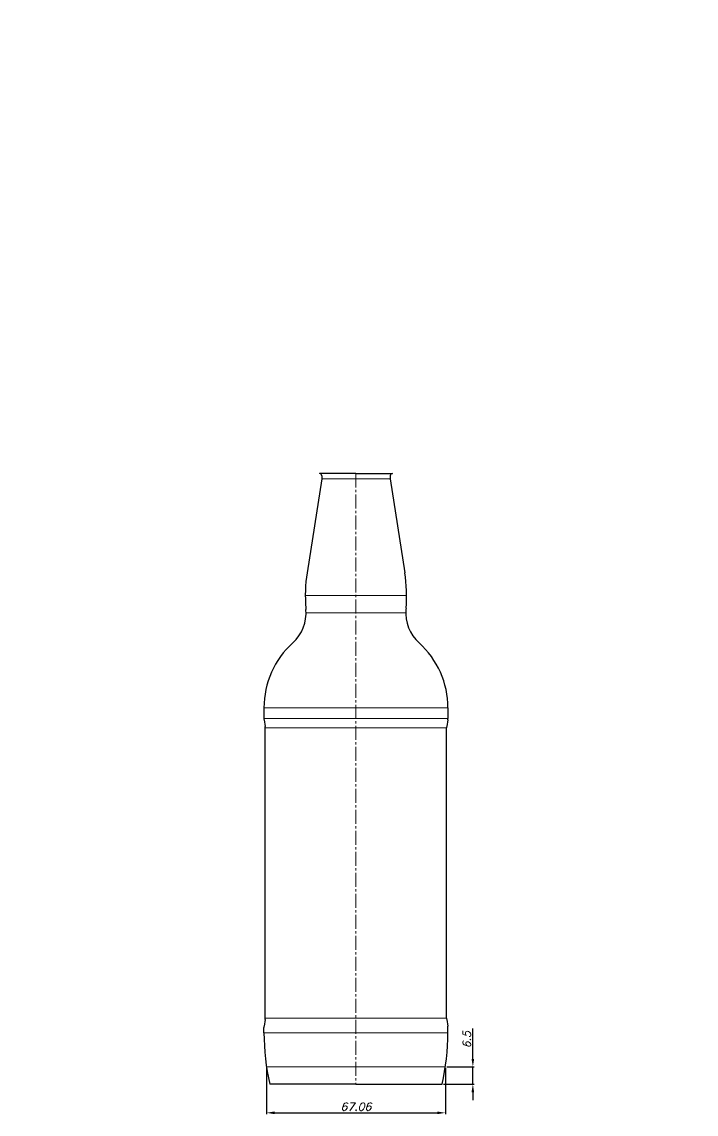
# Model space of a CAD drawing. Extents: x 62 to 618, y -2 to 439.
# Drawn here: x 364.8 to 617.7, y -1.9 to 407.4 of the extents above; entities that cross this region are included whole.
import ezdxf

# ---------------------------------------------------------------- set-up
doc = ezdxf.new("R2010")
doc.units = 0
doc.header["$LTSCALE"] = 7
doc.header["$MEASUREMENT"] = 0
doc.linetypes.add('CENTER2', pattern=[1.125, 0.75, -0.125, 0.125, -0.125])
doc.layers.get('0').update_dxf_attribs({"linetype": 'CONTINUOUS', "lineweight": 15})
for name, color, linetype, lineweight in [('1', 1, 'CENTER2', 15), ('3', 3, 'CONTINUOUS', 30), ('8', 252, 'CONTINUOUS', 15)]:
    doc.layers.add(name, color=color, linetype=linetype, lineweight=lineweight)
doc.styles.add('NEW', font='italict.shx', dxfattribs={"height": 3})
doc.dimstyles.get("Standard").update_dxf_attribs({"dimtxt": 3, "dimasz": 3, "dimexe": 0.5, "dimexo": 0.5, "dimgap": 0.8, "dimtad": 1, "dimdsep": 46, "dimtxsty": 'NEW', "dimcen": 0.09, "dimazin": 2, "dimtfac": 1, "dimtmove": 0, "dimatfit": 3, "dimfxl": 1, "dimtolj": 1, "dimtzin": 0, "dimarcsym": 0})

# ---------------------------------------------------------------- blocks, each defined once
blk = doc.blocks.new('*D19')
at = {"color": 0, "lineweight": -2}
for p, q in [((282.36, 390.5), (282.36, 403.67)), ((285.36, 403.17), (314.01, 403.17))]:
    blk.add_line(p, q, dxfattribs=at)
at = {"color": 0}
blk.add_solid([(285.36, 403.67), (285.36, 402.67), (282.36, 403.17)], dxfattribs=at)
at = {"color": 0, "insert": (305.35, 405.47), "char_height": 3, "attachment_point": 5, "style": 'NEW'}
blk.add_mtext('\\A1;%%C67.06', dxfattribs=at)
blk = doc.blocks.new('*D22')
at = {"color": 0, "lineweight": -2}
for p, q in [((456.55, 15.24), (456.55, -1.94)), ((523.61, 15.24), (523.61, -1.94)), ((459.55, -1.44), (520.61, -1.44))]:
    blk.add_line(p, q, dxfattribs=at)
at = {"color": 0}
for points in [[(459.55, -0.94), (459.55, -1.94), (456.55, -1.44)], [(520.61, -1.94), (520.61, -0.94), (523.61, -1.44)]]:
    blk.add_solid(points, dxfattribs=at)
at = {"color": 0, "insert": (490.08, 0.86), "char_height": 3, "attachment_point": 5, "style": 'NEW'}
blk.add_mtext('\\A1;67.06', dxfattribs=at)
blk = doc.blocks.new('*D23')
at = {"color": 0, "lineweight": -2}
for p, q in [((533.92, 18.74), (533.92, 30.19)), ((524.11, 15.74), (534.42, 15.74)), ((533.92, 9.24), (533.92, 15.74)), ((522.86, 9.24), (534.42, 9.24)), ((533.92, 6.24), (533.92, 3.24))]:
    blk.add_line(p, q, dxfattribs=at)
at = {"color": 0}
for points in [[(533.42, 18.74), (534.42, 18.74), (533.92, 15.74)], [(534.42, 6.24), (533.42, 6.24), (533.92, 9.24)]]:
    blk.add_solid(points, dxfattribs=at)
at = {"color": 0, "insert": (531.62, 25.97), "char_height": 3, "attachment_point": 5, "rotation": 90, "style": 'NEW'}
blk.add_mtext('\\A1;6.5', dxfattribs=at)

msp = doc.modelspace()

# ---------------------------------------------------------------- linework, layer by layer
at = {"color": 4}
for q in [(456.546, 15.737), (523.608, 15.737)]:
    msp.add_line((490.077, 15.737), q, dxfattribs=at)
at = {"layer": '1'}
msp.add_line((490.077, 238.137), (490.077, 9.237), dxfattribs=at)
at = {"layer": '3'}
for p, q in [((490.077, 238.137), (476.427, 238.137)), ((490.077, 238.137), (503.727, 238.137)), ((477.227, 236.137), (471.734, 200.911)), ((477.227, 237.337), (477.227, 236.137)), ((502.927, 237.337), (502.927, 236.137)), ((502.927, 236.137), (508.42, 200.911)), ((471.281, 187.71), (471.321, 187.243)), ((508.874, 187.71), (508.833, 187.243)), ((455.577, 150.337), (455.577, 146.337)), ((524.577, 150.337), (524.577, 146.337)), ((455.618, 145.844), (456.036, 143.329)), ((524.536, 145.844), (524.118, 143.329)), ((456.077, 34.037), (456.077, 142.837)), ((524.077, 34.037), (524.077, 142.837)), ((456.036, 33.544), (455.618, 31.029)), ((524.118, 33.544), (524.536, 31.029)), ((455.577, 28.537), (455.577, 30.537)), ((524.577, 28.537), (524.577, 30.537)), ((490.077, 9.237), (457.797, 9.237)), ((490.077, 9.237), (522.357, 9.237))]:
    msp.add_line(p, q, dxfattribs=at)
for centre, radius, start, end in [((476.427, 237.337), 0.8, 0, 90), ((503.727, 237.337), 0.8, 90, 180), ((526.077, 192.437), 55, 171.13647, 184.92984), ((454.077, 192.437), 55, 355.07016, 8.86353), ((456.177, 185.937), 15.2, 312.13477, 4.92984), ((523.977, 185.937), 15.2, 175.07016, 227.86523), ((488.383, 150.337), 32.806, 132.13477, 180), ((491.771, 150.337), 32.806, 0, 47.86523), ((458.577, 146.337), 3, 180, 189.44967), ((453.077, 142.837), 3, 0, 9.44967), ((527.077, 142.837), 3, 170.55033, 180), ((521.577, 146.337), 3, 350.55033, 0), ((453.077, 34.037), 3, 350.55033, 0), ((527.077, 34.037), 3, 180, 189.44967), ((458.577, 30.537), 3, 170.55033, 180), ((521.577, 30.537), 3, 0, 9.44967), ((540.581, 28.537), 85.004, 180, 193.12332), ((439.573, 28.537), 85.004, 346.87668, 0)]:
    msp.add_arc(centre, radius, start, end, dxfattribs=at)
at = {"layer": '8'}
for p, q in [((490.077, 236.137), (477.227, 236.137)), ((490.077, 236.137), (502.927, 236.137)), ((490.077, 192.437), (471.077, 192.437)), ((490.077, 192.437), (509.077, 192.437)), ((490.077, 185.937), (471.377, 185.937)), ((490.077, 185.937), (508.777, 185.937)), ((455.577, 150.337), (490.077, 150.337)), ((524.577, 150.337), (490.077, 150.337)), ((455.577, 146.337), (490.077, 146.337)), ((524.577, 146.337), (490.077, 146.337)), ((456.077, 142.837), (490.077, 142.837)), ((524.077, 142.837), (490.077, 142.837)), ((490.077, 34.037), (456.077, 34.037)), ((490.077, 34.037), (524.077, 34.037)), ((490.077, 28.537), (455.577, 28.537)), ((490.077, 28.537), (524.577, 28.537))]:
    msp.add_line(p, q, dxfattribs=at)

# ---------------------------------------------------------------- dimensions: what is measured, and where the dimension line sits
dim = msp.add_linear_dim(base=(617.668, 403.168), p1=(282.361, 389.996), p2=(617.668, 338.568), dimstyle='Standard', override={"dimlfac": 0.2, "dimpost": '%%C<>', "dimse2": 1, "dimsd2": 1})
dim.commit()
dim.dimension.update_dxf_attribs({"geometry": '*D19', "text_midpoint": (305.349, 403.168), "dimtype": 160})
dim = msp.add_linear_dim(base=(533.921, 15.737), p1=(522.357, 9.237), p2=(523.608, 15.737), angle=90, dimstyle='Standard')
dim.commit()
dim.dimension.update_dxf_attribs({"geometry": '*D23', "text_midpoint": (531.621, 25.965)})
dim = msp.add_linear_dim(base=(523.608, -1.442), p1=(456.546, 15.737), p2=(523.608, 15.737), dimstyle='Standard')
dim.commit()
dim.dimension.update_dxf_attribs({"geometry": '*D22', "text_midpoint": (490.077, 0.858)})

doc.saveas('drawing.dxf')
